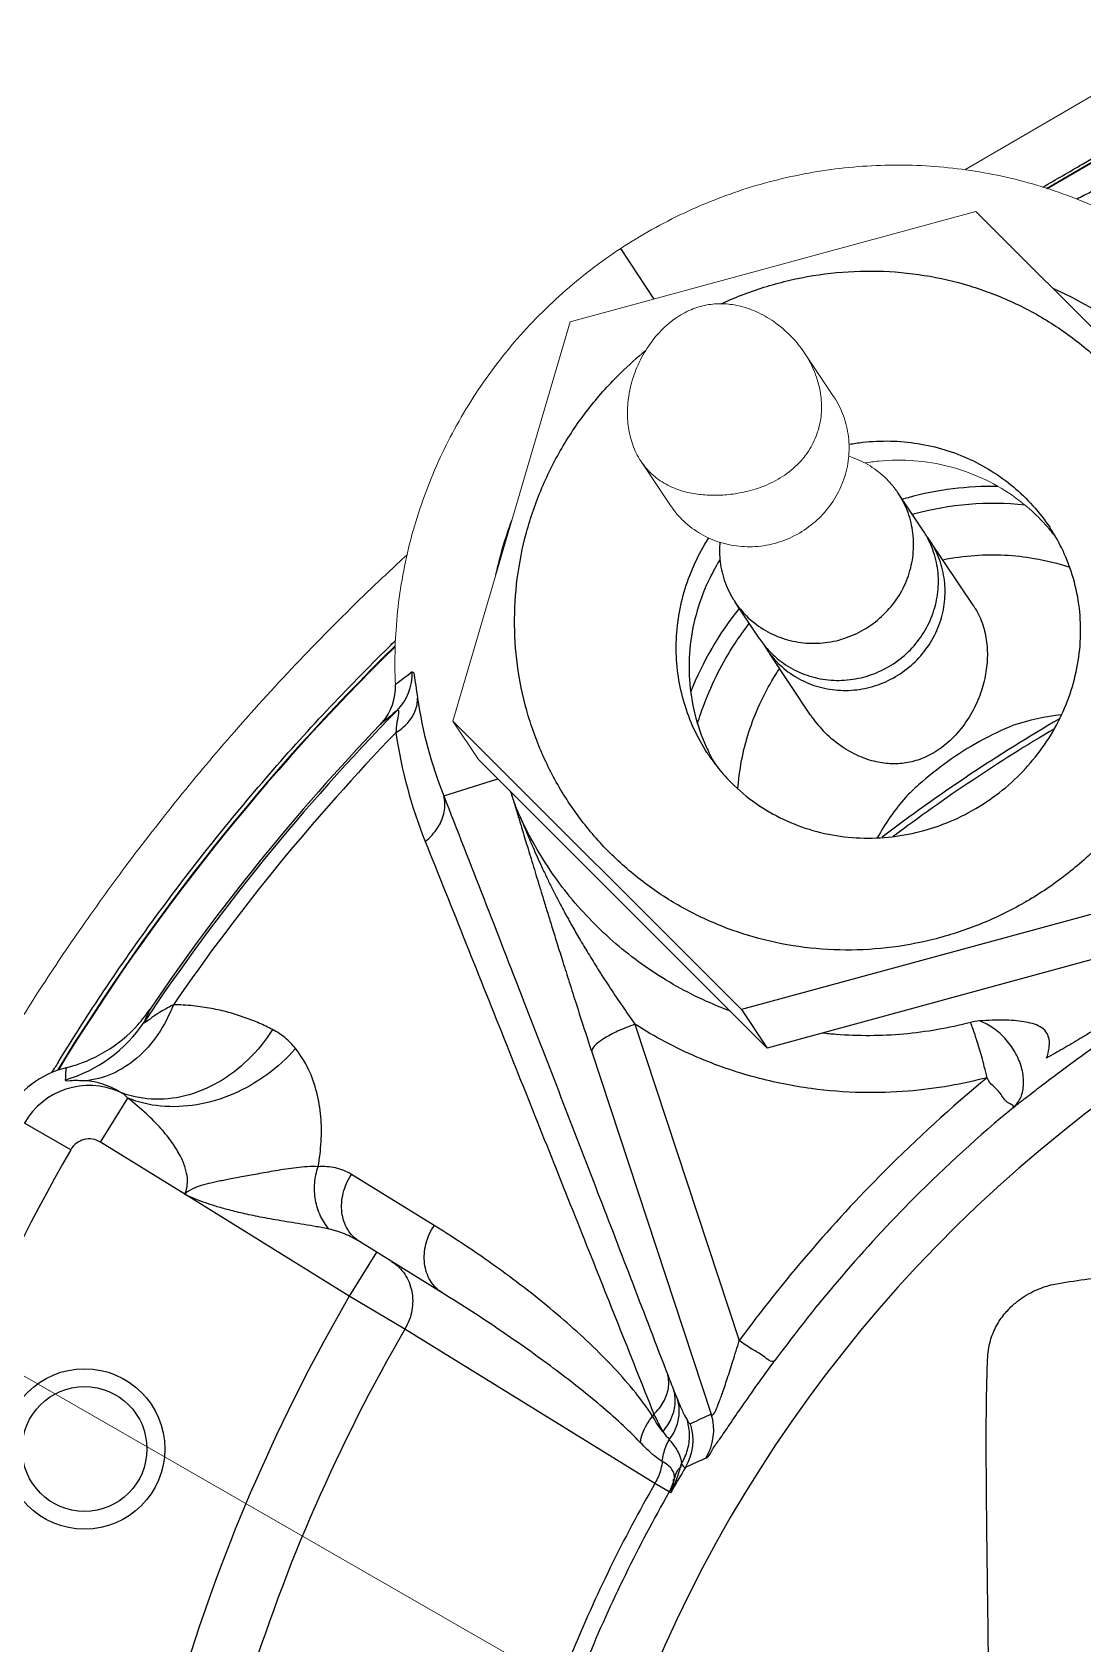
# Model space of a CAD drawing. Header units: millimetres. Extents: x 100 to 1590, y 100 to 694.
# Drawn here: x 1251.681 to 1252.206, y 537.743 to 538.548 of the extents above; entities that cross this region are included whole.
import ezdxf

# ---------------------------------------------------------------- set-up
doc = ezdxf.new("R2010")
doc.units = ezdxf.units.MM
doc.layers.add('DTM_AXIS', color=7, linetype='Continuous', lineweight=9)
doc.layers.add('OUTLINE', color=6, linetype='Continuous', lineweight=9)

msp = doc.modelspace()

# ---------------------------------------------------------------- linework, layer by layer
at = {"color": 2, "lineweight": 20}
msp.add_line((1231.06746, 549.72828), (1252.62898, 537.32928), dxfattribs=at)
at = {"color": 7, "linetype": 'Continuous'}
for p, q in [((1252.18794, 538.46984), (1252.57037, 538.69398)), ((1251.92023, 538.16857), (1251.92082, 538.16681)), ((1251.69115, 538.02818), (1251.6926, 538.03056)), ((1251.88607, 537.91815), (1251.84477, 537.94371))]:
    msp.add_line(p, q, dxfattribs=at)
at = {"color": 9, "linetype": 'Continuous'}
for p, q in [((1252.18828, 538.46973), (1252.5705, 538.69375)), ((1252.15257, 538.45835), (1252.29675, 538.31417)), ((1251.99187, 538.41459), (1251.97525, 538.43986)), ((1252.12614, 538.29915), (1252.11377, 538.31766)), ((1252.15151, 538.26117), (1252.12949, 538.29413)), ((1252.04468, 538.24472), (1252.03231, 538.26323)), ((1252.07005, 538.20674), (1252.04964, 538.2373)), ((1252.03556, 538.05961), (1251.89138, 538.20379)), ((1252.04837, 538.04044), (1251.90419, 538.18462)), ((1251.88685, 538.1664), (1251.91389, 538.17492)), ((1252.23824, 538.1148), (1252.03556, 538.05961)), ((1252.25105, 538.09563), (1252.04837, 538.04044)), ((1251.98235, 538.05229), (1252.03444, 537.89428)), ((1252.03556, 538.05961), (1252.04837, 538.04044)), ((1251.96074, 538.03853), (1252.02041, 537.85752)), ((1251.7154, 537.99342), (1251.72901, 538.01541)), ((1251.70054, 537.98965), (1251.66843, 538.00802)), ((1251.75749, 537.96736), (1251.7154, 537.99342)), ((1251.882, 537.95177), (1251.84069, 537.9773)), ((1251.83966, 537.91649), (1251.75749, 537.96736)), ((1251.85326, 537.93846), (1251.83966, 537.91649)), ((1251.86747, 537.90007), (1251.83966, 537.91649)), ((1251.99233, 537.82296), (1251.86747, 537.90007)), ((1251.99944, 537.81866), (1251.99233, 537.82296)), ((1252.00011, 537.81825), (1251.99944, 537.81866))]:
    msp.add_line(p, q, dxfattribs=at)
for points in [[(1252.00849, 537.85434), (1252.00885, 537.85377), (1252.00918, 537.85333), (1252.00946, 537.853), (1252.00971, 537.85278), (1252.00993, 537.85269), (1252.0101, 537.85271)], [(1252.00532, 537.83195), (1252.00536, 537.8321), (1252.0054, 537.83225), (1252.00544, 537.8324), (1252.00547, 537.83254), (1252.0055, 537.83268), (1252.00553, 537.83282)]]:
    msp.add_lwpolyline(points, dxfattribs=at)
for radius in [0.04008, 0.03117]:
    msp.add_circle((1251.70741, 537.84015), radius, dxfattribs=at)
for centre, radius, start, end in [((1253.22299, 536.41477), 2.28948, 116.25418, 116.45647), ((1252.10059, 538.24918), 0.17953, 129.03844, 134.26042), ((1252.16085, 538.16093), 0.16005, 88.9759, 105.25712), ((1252.16132, 538.15879), 0.16223, 105.21718, 106.26231), ((1252.16158, 538.16), 0.15248, 84.17477, 105.28439), ((1252.16209, 538.15762), 0.15491, 105.23425, 105.41099), ((1252.08831, 538.27386), 0.0455, 29.98314, 33.76651), ((1252.09137, 538.26864), 0.04586, 33.76605, 37.56827), ((1252.11625, 538.23774), 0.09577, 37.17994, 40.6292), ((1252.11402, 538.25014), 0.09074, 30.07118, 33.74718), ((1252.07045, 538.28874), 0.04588, 213.76635, 224.98652), ((1252.15938, 538.15959), 0.16037, 141.20347, 158.54187), ((1252.62898, 537.45842), 1.0956, 134.39399, 148.58243), ((1252.62898, 537.45842), 1.09533, 134.40743, 148.56867), ((1252.0828, 538.27021), 0.04586, 213.76605, 217.56827), ((1252.08278, 538.27019), 0.04583, 217.56199, 224.99057), ((1252.08586, 538.26499), 0.0455, 209.98314, 213.76651), ((1252.08612, 538.26516), 0.04581, 213.76492, 216.14516), ((1252.08621, 538.26523), 0.04593, 216.1445, 217.45423), ((1252.08614, 538.26517), 0.04583, 217.44933, 224.99039), ((1252.45643, 537.44025), 0.98163, 126.60396, 127.21751), ((1251.84446, 538.22764), 0.02665, 315.61039, 1.36672), ((1252.08663, 538.24619), 0.21513, 188.26285, 201.76932), ((1252.62898, 537.45842), 1.07206, 135.56316, 146.29203), ((1252.6667, 537.23366), 1.26349, 129.47144, 129.95823), ((1252.11797, 538.23883), 0.05767, 213.73169, 223.77088), ((1252.62898, 537.45842), 0.86379, 120.21408, 127.27966), ((1252.20941, 538.0856), 0.12214, 96.58592, 108.12719), ((1252.62898, 537.45842), 1.0732, 136.13329, 145.9162), ((1252.62898, 537.45842), 1.06481, 136.01006, 145.46671), ((1252.10245, 538.23357), 0.24219, 188.45219, 201.79545), ((1252.62898, 537.45842), 0.86073, 120.52506, 126.96692), ((1252.09457, 538.23714), 0.09071, 213.75304, 217.4442), ((1252.10518, 538.23035), 0.09576, 206.88575, 207.75904), ((1252.1052, 538.23036), 0.09578, 207.759, 210.33623), ((1252.2101, 538.08606), 0.12214, 139.37283, 150.91236), ((1252.23155, 538.05223), 0.16088, 131.9622, 135.19942), ((1252.62898, 537.45842), 0.69242, 94.08851, 170.40167), ((1254.14196, 536.95353), 2.64438, 155.26853, 155.42299), ((1251.67798, 538.09289), 0.07116, 286.31185, 326.26592), ((1252.15644, 538.02853), 0.02552, 94.6524, 104.71909), ((1251.70979, 537.98436), 0.04765, 103.97829, 150.22289), ((1251.70979, 537.98436), 0.03736, 66.05788, 150.22289), ((1251.70549, 537.98744), 0.03665, 57.92826, 86.6806), ((1252.63095, 537.45603), 0.74022, 129.693, 135.08129), ((1252.62574, 537.46327), 0.7115, 129.68736, 135.09168), ((1252.62898, 537.45842), 1.06967, 150.22289, 164.32149), ((1251.70979, 537.98436), 0.01066, 58.25, 150.22289), ((1252.62958, 537.45753), 0.7382, 135.08846, 143.72634), ((1252.62574, 537.46328), 0.71149, 135.09175, 143.73204), ((1252.62898, 537.45842), 0.9126, 149.87178, 162.90724), ((1252.62898, 537.45842), 0.88031, 149.88772, 162.80266), ((1252.49986, 538.0681), 0.53632, 200.85851, 201.77298), ((1252.37679, 538.01926), 0.40392, 201.81468, 202.53384), ((1252.62898, 537.45842), 0.75185, 147.94059, 148.03165), ((1252.52331, 538.12567), 0.59534, 206.77186, 207.70518), ((1251.98461, 537.84467), 0.02673, 329.14888, 17.50015), ((1252.36197, 537.11259), 0.8195, 114.63188, 115.42744), ((1251.99493, 537.84949), 0.02673, 328.41821, 17.49628), ((1252.33476, 537.11182), 0.79008, 113.65965, 114.46454), ((1251.94116, 537.84849), 0.06625, 332.84447, 345.5438), ((1252.62898, 537.45842), 0.72453, 149.05725, 150.22259), ((1252.62898, 537.45842), 0.73363, 150.20516, 157.64787), ((1252.62898, 537.45842), 0.72532, 150.22052, 157.6153), ((1251.97701, 537.8315), 0.02584, 330.21864, 345.87287)]:
    msp.add_arc(centre, radius, start, end, dxfattribs=at)
at = {"color": 7, "linetype": 'Continuous'}
for centre, radius, start, end in [((1252.11461, 538.2467), 0.18928, 49.28525, 66.13118), ((1252.1066, 538.2344), 0.19846, 159.51713, 167.65957), ((1251.83594, 538.22071), 0.02679, 318.70857, 2.68139), ((1251.83592, 538.22072), 0.02681, 316.13421, 318.72598), ((1251.68101, 538.09986), 0.07138, 317.93297, 325.91629), ((1251.68105, 538.09982), 0.07133, 283.98392, 317.9373), ((1252.84975, 537.32387), 1.35588, 148.45906, 148.58701)]:
    msp.add_arc(centre, radius, start, end, dxfattribs=at)
for points, start_tangent, end_tangent in [([(1252.18602, 538.47046), (1252.20581, 538.48197), (1252.24645, 538.50571), (1252.28688, 538.52932), (1252.32705, 538.55274), (1252.36781, 538.57651), (1252.41097, 538.60168), (1252.45842, 538.62936), (1252.51205, 538.66065), (1252.57008, 538.69447)], (0.864877, 0.501984), (0.864937, 0.501881)), ([(1251.92583, 538.15416), (1251.92424, 538.15771), (1251.92291, 538.16098), (1251.92179, 538.16398), (1251.92082, 538.16681)], (-0.426143, 0.904656), (-0.313096, 0.949721))]:
    msp.add_spline(points, degree=3, dxfattribs=dict(at, start_tangent=start_tangent, end_tangent=end_tangent))
at = {"color": 9, "linetype": 'Continuous'}
for points, start_tangent, end_tangent in [([(1252.02547, 538.41224), (1252.0341, 538.41595), (1252.05677, 538.42328), (1252.08008, 538.42749), (1252.10355, 538.42854), (1252.12683, 538.42642), (1252.14954, 538.42117), (1252.17124, 538.41288), (1252.19148, 538.40171), (1252.20989, 538.38788), (1252.22612, 538.37164), (1252.23989, 538.35329), (1252.25094, 538.33317), (1252.25906, 538.31164), (1252.26408, 538.28915), (1252.26592, 538.26615), (1252.26456, 538.24299), (1252.25999, 538.22003), (1252.25227, 538.19775), (1252.2416, 538.17669), (1252.22831, 538.15737), (1252.21284, 538.14021)], (0.908156, 0.418632), (-0.716134, -0.697963)), ([(1252.21284, 538.14021), (1252.19524, 538.12515), (1252.1755, 538.11227), (1252.15403, 538.10201), (1252.13135, 538.09468), (1252.10804, 538.09047), (1252.08458, 538.08942), (1252.0613, 538.09154), (1252.03859, 538.09678), (1252.01689, 538.10508), (1251.99665, 538.11624), (1251.97824, 538.13008), (1251.96201, 538.14632), (1251.94823, 538.16467), (1251.93718, 538.18479), (1251.92907, 538.20631), (1251.92405, 538.2288), (1251.92221, 538.25181), (1251.92357, 538.27496), (1251.92814, 538.29792), (1251.93586, 538.32021), (1251.94653, 538.34127), (1251.95982, 538.36058), (1251.97529, 538.37775)], (-0.716134, -0.697963), (0.716134, 0.697963)), ([(1252.08922, 538.34203), (1252.09607, 538.34303), (1252.10991, 538.34364), (1252.12364, 538.34239), (1252.13703, 538.3393), (1252.14983, 538.33441), (1252.16176, 538.32782), (1252.17262, 538.31966), (1252.18219, 538.31009), (1252.18947, 538.30055)], (0.984171, 0.177219), (0.555592, -0.831455)), ([(1252.038, 538.2563), (1252.04633, 538.2497), (1252.056, 538.24515), (1252.06653, 538.24286), (1252.07738, 538.24297), (1252.08802, 538.24545), (1252.0979, 538.25019), (1252.10654, 538.25695), (1252.11349, 538.26539), (1252.11842, 538.27508), (1252.12107, 538.28555), (1252.12132, 538.29626), (1252.11914, 538.30668), (1252.11465, 538.31629), (1252.11376, 538.31766)], (0.707107, -0.707107), (-0.555773, 0.831334)), ([(1252.01915, 538.18674), (1252.01831, 538.18803), (1252.01179, 538.19989), (1252.007, 538.21259), (1252.00404, 538.22585), (1252.00296, 538.23941), (1252.00376, 538.25307), (1252.00645, 538.26661), (1252.01101, 538.27975), (1252.0173, 538.29217), (1252.01919, 538.29523)], (-0.555589, 0.831457), (0.540374, 0.841425)), ([(1252.05037, 538.23779), (1252.0587, 538.23119), (1252.06837, 538.22663), (1252.0789, 538.22435), (1252.08975, 538.22445), (1252.10039, 538.22694), (1252.11027, 538.23168), (1252.11891, 538.23844), (1252.12586, 538.24687), (1252.13079, 538.25657), (1252.13344, 538.26703), (1252.13369, 538.27775), (1252.13151, 538.28817), (1252.12772, 538.2966)], (0.707107, -0.707107), (-0.499754, 0.866167)), ([(1252.05372, 538.23276), (1252.06206, 538.22617), (1252.07173, 538.22161), (1252.08226, 538.21933), (1252.09311, 538.21943), (1252.10374, 538.22191), (1252.11363, 538.22665), (1252.12226, 538.23341), (1252.12922, 538.24185), (1252.13415, 538.25155), (1252.1368, 538.26201), (1252.13704, 538.27272), (1252.13486, 538.28314), (1252.13038, 538.29275), (1252.12949, 538.29413)], (0.707107, -0.707107), (-0.555773, 0.831334)), ([(1252.17335, 538.1759), (1252.18351, 538.18732), (1252.19191, 538.20004), (1252.19836, 538.2138), (1252.20268, 538.22831), (1252.20475, 538.24327), (1252.20448, 538.25834), (1252.20181, 538.27317), (1252.19677, 538.28737), (1252.19255, 538.29561)], (0.716134, 0.697963), (-0.50111, 0.865384)), ([(1252.02474, 538.29308), (1252.02476, 538.28464), (1252.02693, 538.27422), (1252.03142, 538.26461), (1252.03231, 538.26323)], (-0.087779, -0.99614), (0.555773, -0.831334)), ([(1252.13605, 538.28437), (1252.15213, 538.28653), (1252.18177, 538.28504), (1252.1995, 538.2806)], (0.980589, 0.196075), (0.949067, -0.315074)), ([(1252.02477, 538.28434), (1252.01984, 538.27546), (1252.01342, 538.25902), (1252.00996, 538.24182), (1252.00957, 538.22439), (1252.01224, 538.20725), (1252.01791, 538.19092), (1252.01977, 538.18705)], (-0.527789, -0.849376), (0.452212, -0.89191)), ([(1252.15152, 538.26115), (1252.15229, 538.25995), (1252.15605, 538.2518), (1252.15796, 538.24318), (1252.15826, 538.23424), (1252.15701, 538.22498), (1252.15408, 538.21542), (1252.14921, 538.20572), (1252.14236, 538.1967), (1252.13453, 538.18984), (1252.12655, 538.18538), (1252.11864, 538.18301), (1252.11089, 538.1824), (1252.10286, 538.18341), (1252.09421, 538.18629), (1252.08521, 538.19134), (1252.07633, 538.19894)], (0.555157, -0.831746), (-0.691422, 0.722451)), ([(1252.01359, 538.20241), (1252.01698, 538.21249), (1252.03218, 538.24237), (1252.03945, 538.25252)], (0.285262, 0.95845), (0.614508, 0.788911)), ([(1251.69418, 538.03314), (1251.71558, 538.06672), (1251.74107, 538.10334), (1251.76868, 538.13971), (1251.79793, 538.17512), (1251.8284, 538.20901), (1251.85954, 538.24087), (1251.86272, 538.24398)], (0.523112, 0.852264), (0.716211, 0.697883)), ([(1252.03374, 538.16984), (1252.03385, 538.17125), (1252.03986, 538.20017), (1252.05268, 538.22706), (1252.05453, 538.22991)], (0.071945, 0.997409), (0.556611, 0.830773)), ([(1251.8711, 538.22827), (1251.87216, 538.2256), (1251.87284, 538.22145), (1251.87374, 538.21527)], (0.800571, 0.599239), (0.144325, -0.98953)), ([(1251.86289, 538.19797), (1251.86884, 538.20289), (1251.87259, 538.20886), (1251.87374, 538.21527)], (0.852319, 0.523022), (-0.032379, 0.999476)), ([(1251.8635, 538.209), (1251.86346, 538.20329), (1251.86289, 538.19797)], (0.743943, 0.668243), (-0.104783, -0.994495)), ([(1252.17141, 538.20168), (1252.15447, 538.19355), (1252.13845, 538.18346), (1252.12398, 538.17186)], (-0.925242, -0.379378), (-0.743528, -0.668705)), ([(1252.02255, 538.18199), (1252.02909, 538.17436), (1252.04103, 538.16389), (1252.05457, 538.15561), (1252.06931, 538.14969), (1252.08485, 538.14625), (1252.10079, 538.14531), (1252.11675, 538.14686), (1252.13234, 538.15082), (1252.14719, 538.15709), (1252.16098, 538.16552), (1252.17335, 538.1759)], (0.607954, -0.793972), (0.716134, 0.697963)), ([(1251.87757, 538.14364), (1251.88387, 538.15052), (1251.88711, 538.15846), (1251.88685, 538.1664)], (0.783738, 0.621092), (-0.261163, 0.965295)), ([(1251.88685, 538.1664), (1251.92669, 538.06403), (1251.9637, 537.96834), (1251.99869, 537.87713)], (0.363529, -0.931583), (0.356656, -0.934236)), ([(1251.92082, 538.16681), (1251.92167, 538.164), (1251.92257, 538.16099), (1251.92355, 538.15777), (1251.92458, 538.15433), (1251.9257, 538.15064), (1251.92691, 538.14664), (1251.92823, 538.14227), (1251.92969, 538.13747), (1251.93126, 538.13227), (1251.9329, 538.12689), (1251.93462, 538.12125), (1251.93647, 538.11523), (1251.93848, 538.1087), (1251.94069, 538.10151), (1251.94317, 538.09355), (1251.94594, 538.08466), (1251.94907, 538.07472), (1251.9526, 538.06363), (1251.9565, 538.05149), (1251.96074, 538.03853)], (0.289826, -0.957079), (0.313097, -0.949721)), ([(1251.92583, 538.15416), (1251.92723, 538.15061), (1251.92877, 538.14682), (1251.93048, 538.14275), (1251.9324, 538.13834), (1251.93452, 538.13359), (1251.93681, 538.12869), (1251.93922, 538.12367), (1251.94182, 538.11846), (1251.94465, 538.11298), (1251.94778, 538.10714), (1251.95126, 538.10086), (1251.95516, 538.09409), (1251.95955, 538.08676), (1251.96447, 538.07885), (1251.96996, 538.07036), (1251.97596, 538.06144), (1251.98235, 538.05229)], (0.362457, -0.932), (0.579861, -0.814715)), ([(1252.02984, 538.05891), (1252.01807, 538.06375), (1251.98917, 538.07996), (1251.96372, 538.10085), (1251.9424, 538.12582), (1251.92583, 538.15416)], (-0.936815, 0.349825), (-0.426143, 0.904656)), ([(1251.87757, 538.14364), (1251.91815, 538.04213), (1251.95595, 537.94747), (1251.99179, 537.85751)], (0.371351, -0.928493), (0.369457, -0.929248)), ([(1251.75179, 538.06205), (1251.74397, 538.04716), (1251.73352, 538.03539), (1251.72114, 538.02751), (1251.70761, 538.02403)], (-0.364864, -0.931061), (-0.996407, -0.084698)), ([(1251.75179, 538.06205), (1251.74621, 538.05893), (1251.74198, 538.05629), (1251.73716, 538.05337)], (-0.888599, -0.458685), (0.505647, 0.862741)), ([(1251.80134, 538.04966), (1251.79454, 538.05288), (1251.78722, 538.05575), (1251.77934, 538.05821), (1251.77084, 538.06016), (1251.76168, 538.06149), (1251.75179, 538.06205)], (-0.889129, 0.457657), (-0.999942, 0.01076)), ([(1251.98235, 538.05229), (1251.97369, 538.04881), (1251.96665, 538.04503), (1251.96214, 538.04145), (1251.96074, 538.03853)], (-0.944152, -0.329509), (0.105011, -0.994471)), ([(1252.15819, 538.02562), (1252.13952, 538.02155), (1252.11874, 538.0189), (1252.09571, 538.0182), (1252.07037, 538.02016), (1252.04279, 538.02568), (1252.01323, 538.03592), (1251.98235, 538.05229)], (-0.967396, -0.253268), (-0.842237, 0.539107)), ([(1252.14995, 538.05321), (1252.11659, 538.04739), (1252.08276, 538.04721), (1252.07593, 538.04787)], (-0.967382, -0.253321), (-0.993523, 0.113634)), ([(1252.15818, 538.02561), (1252.15682, 538.03108), (1252.1555, 538.03604), (1252.15426, 538.04038), (1252.15314, 538.04405), (1252.15217, 538.0471), (1252.14995, 538.05321)], (-0.231942, 0.97273), (-0.376931, 0.926241)), ([(1252.18792, 538.03539), (1252.18914, 538.0403), (1252.18915, 538.04484), (1252.18759, 538.04853), (1252.18465, 538.05106), (1252.18086, 538.05263), (1252.17654, 538.05357), (1252.17177, 538.05411), (1252.1665, 538.05434), (1252.16072, 538.0543), (1252.15437, 538.05397)], (0.319517, 0.94758), (-0.996935, -0.078237)), ([(1252.17138, 538.0108), (1252.17499, 538.01582), (1252.17644, 538.02237), (1252.1756, 538.02988), (1252.17259, 538.03756), (1252.1677, 538.04459), (1252.16143, 538.05026), (1252.15439, 538.05397)], (0.753171, 0.657825), (-0.933061, 0.359718)), ([(1252.17138, 538.0108), (1252.17755, 538.0156), (1252.18543, 538.02168), (1252.19459, 538.02861), (1252.20501, 538.03627), (1252.21668, 538.04457), (1252.22967, 538.05347)], (0.788908, 0.614511), (0.830458, 0.557081)), ([(1252.22208, 538.05595), (1252.22007, 538.05465), (1252.21449, 538.0511), (1252.20943, 538.04797), (1252.20477, 538.04516), (1252.20038, 538.04255), (1252.19614, 538.04009), (1252.19198, 538.0377), (1252.18792, 538.03539)], (-0.838244, -0.545295), (-0.869353, -0.494191)), ([(1251.80134, 538.04966), (1251.78905, 538.03458), (1251.77407, 538.02324), (1251.75756, 538.01651), (1251.74076, 538.01489), (1251.72495, 538.0185)], (-0.539269, -0.842133), (-0.923692, 0.383135)), ([(1251.81282, 538.04017), (1251.8076, 538.04553), (1251.80134, 538.04966)], (-0.620576, 0.784146), (-0.889129, 0.457657)), ([(1251.81282, 538.04017), (1251.79843, 538.02706), (1251.78155, 538.01746), (1251.76345, 538.01212), (1251.74548, 538.01141), (1251.72901, 538.01541)], (-0.65922, -0.75195), (-0.925282, 0.379279)), ([(1251.82409, 537.98116), (1251.82558, 537.99366), (1251.82543, 538.00615), (1251.82341, 538.01829), (1251.81929, 538.02975), (1251.81282, 538.04017)], (0.176342, 0.984329), (-0.620676, 0.784067)), ([(1251.69797, 538.0246), (1251.69815, 538.02861), (1251.69834, 538.03059)], (0.03158, 0.999501), (0.119578, 0.992825)), ([(1251.70761, 538.02404), (1251.70401, 538.02414), (1251.7013, 538.02411), (1251.69797, 538.0246)], (-0.998258, 0.059001), (0.019427, 0.999811)), ([(1252.17138, 538.0108), (1252.16941, 538.0127), (1252.16473, 538.01795), (1252.15818, 538.02561)], (0.564563, 0.82539), (-0.342077, 0.939672)), ([(1251.72901, 538.01541), (1251.72495, 538.0185)], (-0.664063, 0.747676), (-0.897396, 0.441226)), ([(1251.75743, 537.96741), (1251.7586, 537.97101), (1251.75876, 537.97538), (1251.75772, 537.98054), (1251.7553, 537.98643), (1251.75134, 537.99297), (1251.74571, 538.00006), (1251.7383, 538.00759), (1251.72901, 538.01541)], (0.444674, 0.895692), (-0.791669, 0.61095)), ([(1251.82409, 537.98116), (1251.81868, 537.98111), (1251.81322, 537.98061), (1251.80792, 537.97989), (1251.80287, 537.97909), (1251.79814, 537.97829), (1251.79375, 537.9775), (1251.78968, 537.97676), (1251.78589, 537.97606), (1251.78235, 537.9754), (1251.77906, 537.97476), (1251.776, 537.97415), (1251.77315, 537.97356), (1251.7705, 537.97297), (1251.76575, 537.97172), (1251.76163, 537.97024), (1251.75743, 537.9674)], (-0.998483, 0.055054), (-0.704021, -0.71018)), ([(1251.82965, 537.94993), (1251.82532, 537.95646), (1251.82281, 537.96444), (1251.82239, 537.97298), (1251.8241, 537.98116)], (-0.675569, 0.737297), (0.33496, 0.942232)), ([(1251.84069, 537.9773), (1251.83278, 537.98051), (1251.82409, 537.98116)], (-0.850613, 0.525793), (-0.998043, -0.062528)), ([(1251.84477, 537.94371), (1251.83886, 537.94975), (1251.836, 537.95828), (1251.83664, 537.96797), (1251.84069, 537.9773)], (-0.850354, 0.526211), (0.542105, 0.840311)), ([(1251.82965, 537.94993), (1251.82333, 537.95118), (1251.8171, 537.95224), (1251.8111, 537.95321), (1251.80541, 537.95415), (1251.80009, 537.95508), (1251.79514, 537.95601), (1251.79056, 537.95694), (1251.7863, 537.95788), (1251.78234, 537.95882), (1251.77867, 537.95977), (1251.77527, 537.96072), (1251.77214, 537.96165), (1251.76927, 537.96258), (1251.76666, 537.96348), (1251.76222, 537.96518), (1251.75731, 537.96745)], (-0.975807, 0.218634), (-0.880191, 0.47462)), ([(1251.84477, 537.94371), (1251.83725, 537.94754), (1251.82965, 537.94993)], (-0.850347, 0.526222), (-0.975815, 0.218597)), ([(1251.88607, 537.91815), (1251.88015, 537.9242), (1251.87729, 537.93274), (1251.87794, 537.94244), (1251.882, 537.95177)], (-0.850352, 0.526214), (0.542971, 0.839751)), ([(1251.99115, 537.85649), (1251.97056, 537.88199), (1251.94513, 537.90597), (1251.91566, 537.92922), (1251.882, 537.95177)], (-0.545488, 0.838119), (-0.850597, 0.525818)), ([(1251.86081, 537.93378), (1251.86731, 537.92752), (1251.87084, 537.91895), (1251.8709, 537.90933), (1251.86747, 537.90007)], (0.850347, -0.526223), (-0.506108, -0.86247)), ([(1252.19196, 537.92251), (1252.20691, 537.92482), (1252.22295, 537.92659), (1252.24025, 537.92786), (1252.25896, 537.92867), (1252.27925, 537.92911), (1252.30125, 537.92925), (1252.325, 537.92918), (1252.35048, 537.92898), (1252.37777, 537.9287)], (0.984319, 0.176395), (0.999945, -0.010451)), ([(1251.985, 537.84338), (1251.96505, 537.86192), (1251.94169, 537.88042), (1251.9154, 537.89914), (1251.88607, 537.91815)], (-0.68808, 0.725635), (-0.850316, 0.526272)), ([(1252.15847, 537.88473), (1252.15984, 537.89416), (1252.16294, 537.90171), (1252.16694, 537.90761), (1252.17128, 537.91214), (1252.17567, 537.91559), (1252.17999, 537.91821), (1252.18417, 537.92016), (1252.18815, 537.92155), (1252.19196, 537.92251)], (0.010161, 0.999948), (0.979936, 0.199311)), ([(1252.02041, 537.85752), (1252.02396, 537.86248), (1252.02598, 537.86791), (1252.02842, 537.87516), (1252.03125, 537.88402), (1252.03444, 537.89428)], (0.514963, -0.857212), (0.294506, 0.95565)), ([(1252.05209, 537.88417), (1252.04648, 537.88648), (1252.041, 537.88985), (1252.03444, 537.89428)], (-0.8107, -0.585462), (-0.819511, 0.573063)), ([(1252.01769, 537.83549), (1252.02107, 537.83986), (1252.02458, 537.84495), (1252.02953, 537.85221), (1252.03584, 537.86137), (1252.04339, 537.87212), (1252.05209, 537.88417)], (0.918828, 0.394657), (0.591614, 0.806221)), ([(1252.15989, 537.61761), (1252.1595, 537.67351), (1252.159, 537.72544), (1252.15845, 537.77164), (1252.15796, 537.81331), (1252.1578, 537.85065), (1252.15847, 537.88473)], (-0.0055, 0.999985), (0.042486, 0.999097)), ([(1251.99179, 537.8575), (1251.99662, 537.86372), (1251.999, 537.8705), (1251.99869, 537.87713)], (0.719407, 0.694589), (-0.256272, 0.966605)), ([(1251.99622, 537.84888), (1252.00045, 537.8553), (1252.00237, 537.86229), (1252.0018, 537.86916)], (0.663718, 0.747983), (-0.265667, 0.964065)), ([(1251.99944, 537.84468), (1252.00297, 537.85101), (1252.00443, 537.85779), (1252.00371, 537.86446)], (0.603117, 0.797652), (-0.270629, 0.962684)), ([(1252.00371, 537.86446), (1252.00539, 537.86053), (1252.00662, 537.85783), (1252.00849, 537.85434)], (0.38332, -0.923616), (0.519229, -0.854635)), ([(1251.985, 537.84338), (1251.98613, 537.84792), (1251.98821, 537.85235), (1251.99115, 537.85649)], (0.137206, 0.990543), (0.647457, 0.762102)), ([(1251.99622, 537.84888), (1251.99362, 537.85241), (1251.99115, 537.85649)], (-0.650339, 0.759644), (-0.494852, 0.868977)), ([(1252.00553, 537.83282), (1252.00858, 537.83966), (1252.00959, 537.84703), (1252.00849, 537.85434)], (0.530849, 0.847466), (-0.289787, 0.957091)), ([(1251.99596, 537.83394), (1251.9921, 537.83668), (1251.98848, 537.83988), (1251.985, 537.84338)], (-0.850777, 0.525526), (-0.689089, 0.724677)), ([(1251.99596, 537.83394), (1251.99662, 537.83764), (1251.99779, 537.84125), (1251.99944, 537.84468)], (0.107241, 0.994233), (0.492568, 0.870274)), ([(1251.99622, 537.84888), (1251.99787, 537.84659), (1251.99968, 537.84518)], (0.556846, -0.830616), (0.899818, -0.436265)), ([(1251.99944, 537.84468), (1252.00227, 537.84118), (1252.00405, 537.83827), (1252.00553, 537.83283)], (0.669914, -0.742439), (0.041473, -0.99914)), ([(1251.99596, 537.83394), (1251.99527, 537.83015), (1251.99405, 537.82646), (1251.99233, 537.82296)], (-0.108078, -0.994142), (-0.502178, -0.864765)), ([(1252.00207, 537.82519), (1252.00083, 537.82988), (1251.99869, 537.83203), (1251.99596, 537.83394)], (0.166301, 0.986075), (-0.851703, 0.524025)), ([(1252.00207, 537.82519), (1252.00395, 537.82982), (1252.00565, 537.83142)], (0.258216, 0.966087), (0.847752, 0.530393)), ([(1252.00553, 537.83282), (1252.00756, 537.83097)], (0.592689, -0.805431), (0.946572, 0.322491)), ([(1252.00011, 537.81825), (1252.00156, 537.82259), (1252.00151, 537.82508)], (0.39689, 0.917866), (-0.202922, 0.979195))]:
    msp.add_spline(points, degree=3, dxfattribs=dict(at, start_tangent=start_tangent, end_tangent=end_tangent))
at = {"layer": 'DTM_AXIS', "color": 7, "linetype": 'Continuous'}
for p, q in [((1251.94989, 538.40316), (1252.15257, 538.45835)), ((1251.89138, 538.20379), (1251.94989, 538.40316)), ((1252.08154, 538.36589), (1252.06685, 538.38788)), ((1252.00008, 538.31146), (1251.98539, 538.33345)), ((1251.89138, 538.20379), (1251.90419, 538.18462))]:
    msp.add_line(p, q, dxfattribs=at)
for centre, radius, start, end in [((1252.01893, 538.35579), 0.05767, 33.73169, 43.77088), ((1252.07562, 538.29216), 0.04588, 33.76635, 44.98652), ((1252.03823, 538.33696), 0.04588, 213.76635, 224.98652)]:
    msp.add_arc(centre, radius, start, end, dxfattribs=at)
for points, start_tangent, end_tangent in [([(1252.06057, 538.39569), (1252.05169, 538.40328), (1252.04269, 538.40834), (1252.03405, 538.41121), (1252.02601, 538.41222), (1252.01827, 538.41161), (1252.01036, 538.40924), (1252.00237, 538.40478), (1251.99454, 538.39792), (1251.98769, 538.38891), (1251.98282, 538.3792), (1251.9799, 538.36965), (1251.97864, 538.36038), (1251.97894, 538.35144), (1251.98086, 538.34282), (1251.98461, 538.33467), (1251.98538, 538.33347)], (-0.691422, 0.722451), (0.555157, -0.831746)), ([(1252.06689, 538.38782), (1252.06784, 538.38634), (1252.07257, 538.37674), (1252.07502, 538.36732), (1252.07545, 538.35818), (1252.07392, 538.34931), (1252.07032, 538.34078), (1252.06432, 538.33275), (1252.05602, 538.32592), (1252.04677, 538.32118), (1252.0377, 538.31836), (1252.02915, 538.31693), (1252.02125, 538.31656), (1252.01353, 538.3171), (1252.00567, 538.31879), (1251.99789, 538.32203), (1251.9905, 538.32739)], (0.554729, -0.832031), (-0.726731, 0.686923)), ([(1252.00578, 538.30452), (1252.01411, 538.29793), (1252.02378, 538.29337), (1252.03431, 538.29109), (1252.04516, 538.29119), (1252.05579, 538.29367), (1252.06568, 538.29841), (1252.07431, 538.30517), (1252.08127, 538.31361), (1252.0862, 538.32331), (1252.08885, 538.33377), (1252.08909, 538.34448), (1252.08692, 538.3549), (1252.08243, 538.36451), (1252.08154, 538.36589)], (0.707107, -0.707107), (-0.555773, 0.831334)), ([(1252.10807, 538.3246), (1252.09974, 538.3312), (1252.09007, 538.33575), (1252.08908, 538.33607)], (-0.707107, 0.707107), (-0.953993, 0.299829)), ([(1252.09713, 538.3327), (1252.10415, 538.33362), (1252.12181, 538.33378), (1252.13914, 538.33092), (1252.1556, 538.32511), (1252.1707, 538.31654), (1252.18397, 538.30546), (1252.18894, 538.3001)], (0.986659, 0.162799), (0.651154, -0.758946)), ([(1251.98538, 538.33347), (1251.9905, 538.32739)], (0.555157, -0.831746), (0.726731, -0.686923))]:
    msp.add_spline(points, degree=3, dxfattribs=dict(at, start_tangent=start_tangent, end_tangent=end_tangent))
at = {"layer": 'OUTLINE'}
msp.add_line((1252.56074, 538.72041), (1252.14716, 538.47918), dxfattribs=at)
for points, start_tangent, end_tangent in [([(1252.2168, 538.45857), (1252.18305, 538.47143), (1252.14776, 538.47911), (1252.11175, 538.4815), (1252.07579, 538.47862), (1252.0406, 538.47058), (1252.00683, 538.45756), (1251.97525, 538.43986)], (-0.904819, 0.425797), (-0.834996, -0.550257)), ([(1251.97525, 538.43986), (1251.94616, 538.41752), (1251.92057, 538.39121), (1251.89913, 538.36153), (1251.88226, 538.32908), (1251.87037, 538.2945), (1251.86378, 538.25853), (1251.8627, 538.22196)], (-0.83543, -0.549598), (0.047118, -0.998889)), ([(1251.86854, 538.28683), (1251.84899, 538.26845), (1251.78228, 538.19843), (1251.72809, 538.1314), (1251.70492, 538.09921), (1251.684, 538.06797), (1251.66521, 538.03772), (1251.64816, 538.00879), (1251.63221, 537.98138), (1251.61703, 537.95538), (1251.5888, 537.90697), (1251.56314, 537.86297), (1251.53976, 537.82288), (1251.51841, 537.78628), (1251.49889, 537.7528), (1251.481, 537.72214), (1251.46459, 537.69401), (1251.44953, 537.66818), (1251.43569, 537.64444), (1251.42293, 537.62257), (1251.41116, 537.60239), (1251.40034, 537.58385), (1251.3905, 537.56698), (1251.38155, 537.5516), (1251.37736, 537.54442), (1251.37323, 537.53741), (1251.37115, 537.53386), (1251.36904, 537.53024), (1251.36693, 537.52654), (1251.36479, 537.52268), (1251.36265, 537.51857), (1251.36064, 537.5143), (1251.35879, 537.50999), (1251.35708, 537.5056), (1251.3541, 537.49661), (1251.35176, 537.48744), (1251.34902, 537.46878), (1251.34889, 537.44989), (1251.34982, 537.4405), (1251.35138, 537.4312), (1251.35359, 537.42204), (1251.35642, 537.41307), (1251.35807, 537.40866), (1251.35988, 537.40429), (1251.36185, 537.39996), (1251.36398, 537.39571), (1251.36615, 537.39172), (1251.36827, 537.38796), (1251.37036, 537.38435), (1251.37243, 537.38081), (1251.37651, 537.37389), (1251.38063, 537.36685), (1251.38489, 537.35952), (1251.38933, 537.3519), (1251.39885, 537.33558), (1251.4093, 537.31768), (1251.42067, 537.29817), (1251.43297, 537.27709), (1251.44623, 537.25435), (1251.46056, 537.22979), (1251.47603, 537.20326), (1251.49272, 537.17463), (1251.51073, 537.14377), (1251.53014, 537.11049), (1251.55106, 537.07462), (1251.57363, 537.03593), (1251.59798, 536.99417)], (-0.736565, -0.676367), (0.503695, -0.863882))]:
    msp.add_spline(points, degree=3, dxfattribs=dict(at, start_tangent=start_tangent, end_tangent=end_tangent))

doc.saveas('drawing.dxf')
